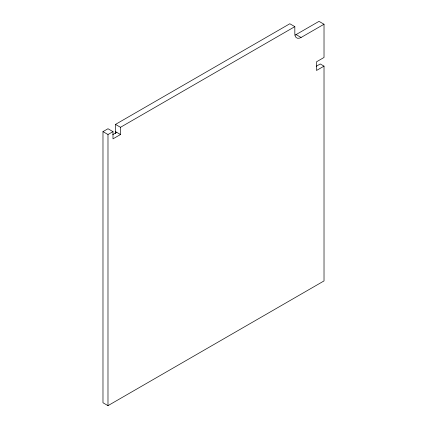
<?xml version="1.0" encoding="UTF-8"?>
<svg xmlns="http://www.w3.org/2000/svg" width="427" height="427" viewBox="0 0 427 427"><rect width="100%" height="100%" fill="white"/><g stroke="black" fill="none" stroke-linecap="round" stroke-linejoin="round"><path stroke-width="0.64" d="M102.982 131.628L107.983 128.74L112.99 131.628L112.99 138.855L120.494 134.521L120.494 127.294L294.827 26.645L294.827 33.872A8.85 5.108 -60 0 0 301.083 37.485L324.018 24.238L324.018 57.469L316.514 61.803L316.514 70.471L324.018 66.137L324.018 280.923L107.983 405.65L102.982 402.762L102.982 131.628L107.983 134.521L112.99 131.628M115.493 133.619L115.493 124.406L289.821 23.757L294.827 26.645M112.701 134.686L116.742 132.354M294.988 35.11A8.85 5.108 -60 0 0 296.076 34.592L319.017 21.35L324.018 24.238M316.226 66.302L320.266 63.97L324.018 66.137M296.076 34.592L301.083 37.485M115.493 124.406L120.494 127.294M115.493 131.628L120.494 134.521M107.983 134.521L107.983 405.65"/></g></svg>
